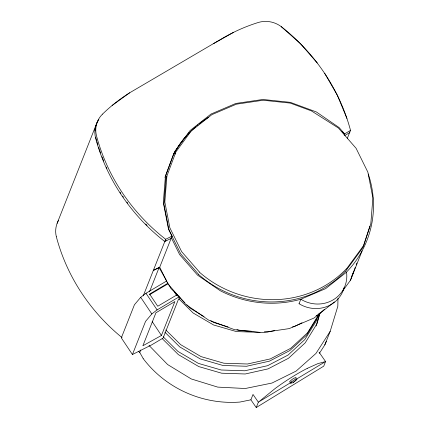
<?xml version="1.0" encoding="UTF-8"?>
<svg xmlns="http://www.w3.org/2000/svg" width="429" height="429" viewBox="0 0 429 429"><rect width="100%" height="100%" fill="white"/><g stroke="black" fill="none" stroke-linecap="round" stroke-linejoin="round"><path stroke-width="0.64" d="M337.982 298.37L337.827 306.268L330.185 331.349L324.817 344.905L319.391 353.34M290.572 383.07C292.417 383.746 295.506 380.893 296.9 379.236L296.734 378.882L295.763 379.134A3.941 0.772 -34.7 0 0 292.599 381.054L290.572 383.07L291.865 381.649M166.892 176.169L164.827 202.048L169.852 227.788L181.628 251.63L199.34 271.948M317.138 318.565L316.597 320.468L304.778 339.645L288.068 355.067L267.616 365.685L244.803 370.779L221.187 369.996L198.386 363.395L177.944 351.421L163.111 336.727M319.106 313.406L318.388 315.953L306.569 335.124L289.859 350.547L269.401 361.164L246.589 366.259L222.978 365.476L200.171 358.875L179.73 346.9L164.897 332.207M316.13 325.933L319.734 313.213M320.088 312.859L317.026 323.67L305.207 342.846L288.497 358.269L268.045 368.886L245.232 373.981L221.616 373.198L198.815 366.597L178.373 354.622L162.151 338.551M352.552 274.855L353.507 271.723M369.916 226.078L362.902 247.538L345.56 271.251M164.784 241.548A195.731 184.958 21.6 0 1 95.538 137.843A24.63 23.273 21.6 0 1 95.705 126.276L96.487 123.917A24.812 23.445 21.6 0 1 98.874 119.332M173.809 153.55L164.913 177.504M343.093 290.358L350.477 280.26L355.271 267.358M356.183 264.902L356.869 263.057M57.121 223.343L96.487 123.917M143.259 295.838L165.685 239.285L172.072 236.089L168.404 228.662L163.315 202.595L165.406 176.378L174.533 151.807L190.079 130.55L210.977 114.06L235.811 103.459L262.886 99.469L290.358 102.359L316.35 111.942L339.092 127.552L344.61 133.88L344.16 135.012M149.501 291.784L159.089 267.578L166.645 280.915M159.089 267.578L153.309 270.452L159.717 267.203L171.348 237.827L179.606 254.553L197.549 275.139L220.292 290.749A106.397 100.542 21.6 0 0 300.826 299.222A30.48 28.802 21.6 0 0 333.161 299.86A30.48 28.802 21.6 0 0 346.53 272.147L325.659 288.631L300.826 299.233L299.04 303.753M172.072 236.089L171.176 238.347L164.79 241.548M166.425 281.134L145.967 293.254L140.707 297.318L134.443 304.735L121.321 337.88L132.432 354.52L145.554 321.375L151.823 313.958L157.084 309.894L178.678 297.099L179.059 296.133M143.179 358.505L139.763 352.472L140.739 350.01M161.449 335.462L174.871 301.566L155.936 312.779L142.873 345.774L161.449 335.462L152.193 321.589M347.329 138.347L349.791 132.121M102.52 114.109A175.89 166.205 21.6 0 1 112.125 105.48A175.97 166.28 21.6 0 1 129.638 92.809L222.184 38.508A175.992 166.302 21.6 0 1 233.676 32.293A175.911 166.227 21.6 0 1 258.086 22.544A24.743 23.381 21.6 0 1 281.279 26.668C314.607 52.703 339.682 89.398 350.514 130.384L349.619 132.641L344.787 135.505M250.89 399.817L253.013 394.455L258.36 402.166L256.226 407.55L250.89 399.817L239.881 402.064A105.888 100.059 21.6 0 1 143.147 358.526M350.477 280.26L362.108 250.885M296.9 379.236L293.216 382.373M319.283 313.69L307.459 332.866L290.755 348.289L270.297 358.907L247.485 364.001L223.874 363.218L201.067 356.612L180.625 344.637L165.792 329.949M351.485 276.512L352.198 275.407M330.185 331.349L315.959 353.453L296.107 371.09L271.991 383.043L245.249 388.508L217.707 387.108L191.237 378.941L167.648 364.559L149.013 345.42M175.011 154.167L175.799 153.089M346.455 268.988L363.797 245.281L370.812 223.815L372.881 197.866L367.851 172.126L356.081 148.284L338.433 128.04L311.39 110.886L290.251 103.094L263.133 100.236L236.406 104.177L211.888 114.64L191.254 130.92L175.906 151.909L165.996 178.426L163.932 204.306L168.956 230.046L180.732 253.888L198.445 274.206M324.431 309.309L318.474 314.596L316.125 315.765M334.411 301.93L314.033 318.007L289.2 328.609L262.124 332.598L234.652 329.708L208.66 320.125L185.918 304.515L167.975 283.928L159.717 267.203M180.4 298.037L178.303 299.673L163.09 338.09L151.528 344.937L132.432 354.52M112.125 105.48L129.638 92.809M256.226 407.55L323.734 366.162L325.557 361.55L319.031 352.129M290.819 382.545L258.36 402.166L275.289 388.395A52.611 10.334 -34.7 0 1 307.234 368.393M296.514 379.102L325.557 361.55L317.819 363.647L307.239 368.388M344.61 133.88L350.514 130.384M167.846 283.263L149.608 294.063L157.743 306.252L177.123 294.771L178.678 297.099M149.281 294.895L168.088 283.751M213.449 43.683L233.676 32.293M164.961 241.028L166.12 240.449M302.005 322.764L294.358 326.555L292.401 326.952M274.791 330.55L267.616 332.019L264.339 331.848M290.235 382.041L289.848 382.089A3.689 0.724 -34.7 0 1 289.94 381.349L291.736 379.713A3.941 0.772 -34.7 0 1 294.181 378.142L295.849 377.558A3.689 0.724 -34.7 0 1 295.753 378.303M260.012 332.362L236.395 331.579L213.594 324.978L193.152 313.004L178.78 298.772M251.222 331.183L240.074 330.614L236.921 329.644M228.099 326.919L213.604 322.447L210.8 320.736M204.059 316.629L190.015 308.065L186.754 304.719M138.352 351.271L139.763 352.472M281.268 26.678L300.488 43.731L317.288 62.977M184.894 302.804L170.914 288.454L168.613 284.395M175.477 292.969L176.957 295.184M174.206 291.725L176.791 295.602M145.967 293.254L157.084 309.894M140.707 297.318L151.823 313.958M324.694 73.316L337.333 95.217L346.922 118.42M167.299 282.073L167.959 283.231M56.338 236.754A24.71 23.354 21.6 0 1 58.489 220.415M122.072 337.644A195.731 184.958 21.6 0 1 56.344 236.749M147.099 225.338A195.731 184.958 21.6 0 1 145.737 223.981M127.724 203.132A195.731 184.958 21.6 0 1 126.925 202.054M123.418 197.152A195.731 184.958 21.6 0 1 122.656 196.053M120.796 193.275A195.731 184.958 21.6 0 1 120.066 192.16M106.891 168.302A195.731 184.958 21.6 0 1 106.338 167.101M103.705 161.031A195.731 184.958 21.6 0 1 101.989 156.735M100.606 153.024A195.731 184.958 21.6 0 1 99.517 149.914M99.303 149.292A195.731 184.958 21.6 0 1 98.681 147.415M97.887 144.905A195.731 184.958 21.6 0 1 96.938 141.758M96.579 140.492A195.731 184.958 21.6 0 1 95.71 137.328M95.056 130.861A24.63 23.273 21.6 0 1 95.876 125.756M96.311 124.431A24.812 23.445 21.6 0 1 98.005 120.946M173.997 153.646A106.569 100.702 21.6 0 1 177.987 146.868M178.711 145.763A106.569 100.702 21.6 0 1 186.342 135.773M187.216 134.786A106.569 100.702 21.6 0 1 189.452 132.379M173.825 154.161A106.569 100.702 21.6 0 1 196.01 126.517M197.029 125.654A106.569 100.702 21.6 0 1 198.064 124.801M199.104 123.96A106.569 100.702 21.6 0 1 208.414 117.407M165.68 239.291A195.731 184.958 21.6 0 1 96.434 135.585A24.71 23.354 21.6 0 1 102.531 114.119M344.171 287.441A30.48 28.802 21.6 0 1 299.056 303.727M368.27 174.018A106.011 100.177 21.6 0 1 346.498 272.083M345.447 271.149A105.143 99.356 21.6 0 1 198.359 274.297M346.342 268.886A105.143 99.356 21.6 0 1 199.254 272.04M326.362 341.307A105.743 99.919 21.6 0 1 324.785 344.889M344.567 134.046L342.133 131.719L344.567 134.046"/></g></svg>
